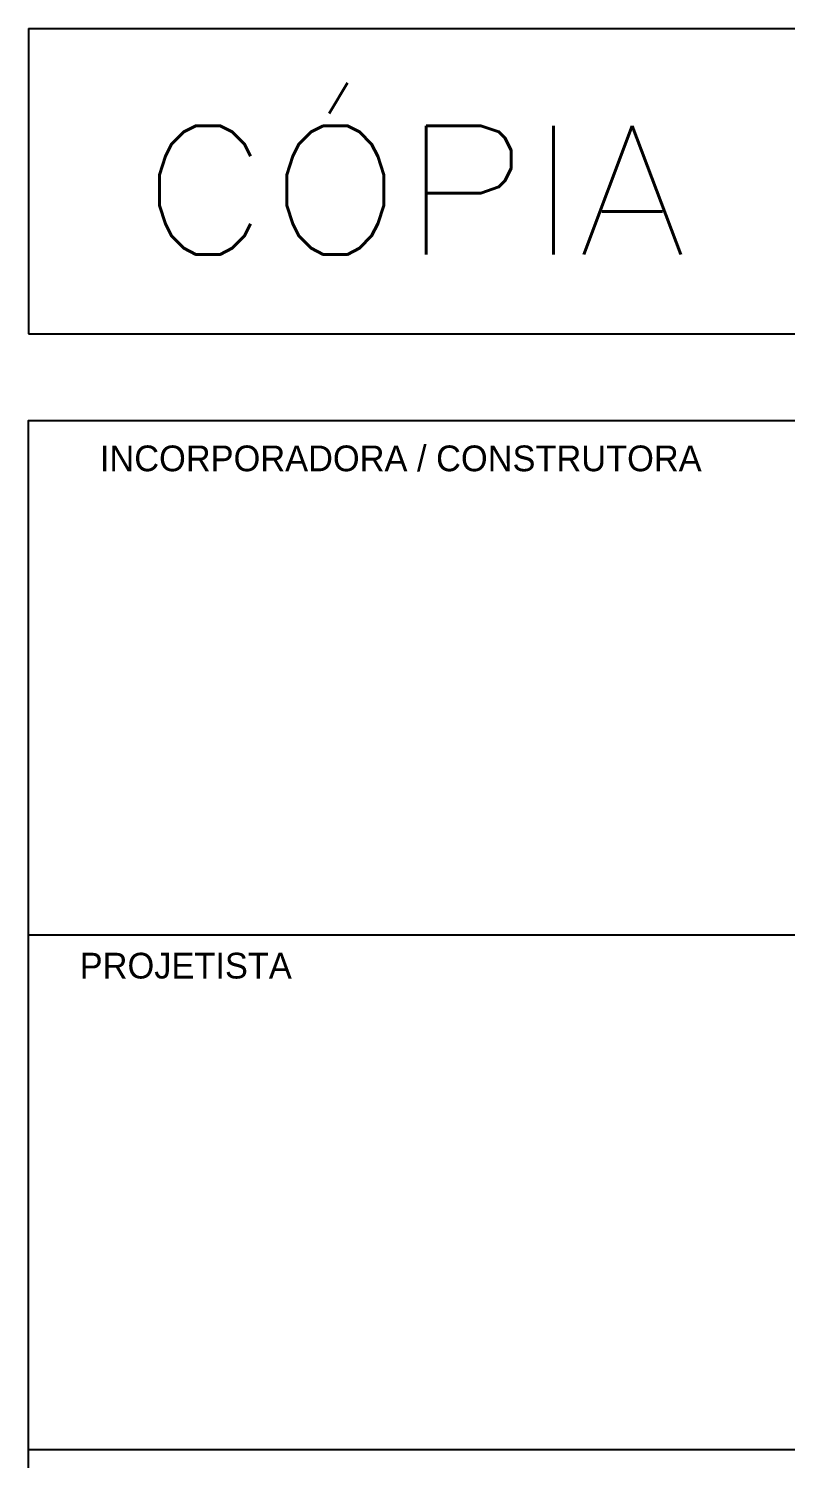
# Model space of a CAD drawing. Extents: x -2.3 to 85.7, y -1.9 to 60.6.
# Drawn here: x 65.15 to 69.6, y 6.63 to 15.02 of the extents above; entities that cross this region are included whole.
import ezdxf
from ezdxf.enums import TextEntityAlignment as Align

# ---------------------------------------------------------------- set-up
doc = ezdxf.new("R2010")
doc.units = 0
doc.header["$MEASUREMENT"] = 0
doc.layers.get('0').update_dxf_attribs({"linetype": 'CONTINUOUS'})
for name, color, linetype in [('ARQ_CAR', 7, 'CONTINUOUS'), ('ARQ_CAR-TXT', 7, 'CONTINUOUS'), ('ARQ_TXT-2', 2, 'CONTINUOUS'), ('ARQ_TXT-4', 4, 'CONTINUOUS'), ('ARQ_VISTA 0', 251, 'CONTINUOUS')]:
    doc.layers.add(name, color=color, linetype=linetype)
doc.styles.add('01-MILLEU', font='GOTHIC.TTF')
doc.styles.add('R300', font='SIMPLEX.SHX', dxfattribs={"width": 1.1, "height": 5.5})

# ---------------------------------------------------------------- blocks, each defined once
blk = doc.blocks.new('SELO METROCASA - EXECUTIVO')
at = {"color": 5, "linetype": 'Continuous'}
for p, q in [((-175, 142.842), (-175, 125.05)), ((-175, 142.842), (-5, 142.842)), ((-175, 125.05), (-5, 125.05))]:
    blk.add_line(p, q, dxfattribs=at)
at = {"layer": 'ARQ_CAR', "color": 5}
blk.add_lwpolyline([(-175, 0), (-175, 120), (0, 120), (0, 0)], close=True, dxfattribs=at)
for points in [[(0, 90), (-175, 90)], [(0, 60), (-175, 60)]]:
    blk.add_lwpolyline(points, dxfattribs=at)
at = {"color": 5, "linetype": 'Continuous', "style": 'R300', "width": 1.1}
blk.add_text('CÓPIA NÃO CONTROLADA', height=7.5, dxfattribs=at).set_placement((-168.424, 129.682))
at = {"layer": 'ARQ_CAR-TXT', "color": 1, "style": '01-MILLEU'}
for s, p in [('INCORPORADORA / CONSTRUTORA ', (-170.842, 117.04)), ('PROJETISTA', (-172.016, 87.47))]:
    blk.add_text(s, height=1.5, dxfattribs=at).set_placement(p)
at = {"layer": 'ARQ_CAR-TXT', "color": 4, "style": '01-MILLEU'}
blk.add_attdef('ASSUNTO.DO.PROJETO', (-163.54, 18.209), '', height=3.691, dxfattribs=at)
at = {"layer": 'ARQ_TXT-2', "style": '01-MILLEU'}
for tag, p in [('N_REV0', (-169.738, 157.544)), ('R_DES', (-155.836, 157.487)), ('DATA_0', (-140.164, 157.487))]:
    blk.add_attdef(tag, text='', height=2, dxfattribs=at).set_placement(p, align=Align.MIDDLE_CENTER)
for tag, p, height in [('DESCRIÇÃO.DA.REVISÃO_0', (-131.24, 156.487), 2), ('MC_XXX-XX', (-33.9, 82.8), 1.5), ('RESPONSÁVEL', (-34, 73.46), 1.5), ('COORDENADOR', (-34, 63.46), 1.5), ('XXX-XX', (-33.9, 51.2), 3.65), ('DISCIPLINA', (-33.9, 41.2), 3.65), ('OBRA', (-164.009, 39.314), 3), ('ENDEREÇO', (-164.009, 34.814), 3), ('ESCALA', (-155.509, 2.7), 2)]:
    blk.add_attdef(tag, p, '', height=height, dxfattribs=at)
blk.add_attdef('DCP', text='', height=3.237, dxfattribs=at).set_placement((-23.618, 17.177), align=Align.MIDDLE_LEFT)
blk.add_attdef('DES', text='', height=2.988, dxfattribs=at).set_placement((-19.841, 12.193), align=Align.MIDDLE)
at = {"layer": 'ARQ_TXT-4', "style": '01-MILLEU'}
blk.add_attdef('CLIENTE', (-164.509, 45.797), '', height=5, dxfattribs=at)
at = {"layer": 'ARQ_VISTA 0', "style": '01-MILLEU'}
blk.add_attdef('LOGO', (-164.509, 77.383), '', height=5, dxfattribs=at)

msp = doc.modelspace()

# ---------------------------------------------------------------- block references
at = {"xscale": 0.1006544394922334, "yscale": 0.1006544394922334, "zscale": 0.1006544394922334}
msp.add_blockref('SELO METROCASA - EXECUTIVO', (82.7679, 0.6456), dxfattribs=at)

doc.saveas('drawing.dxf')
